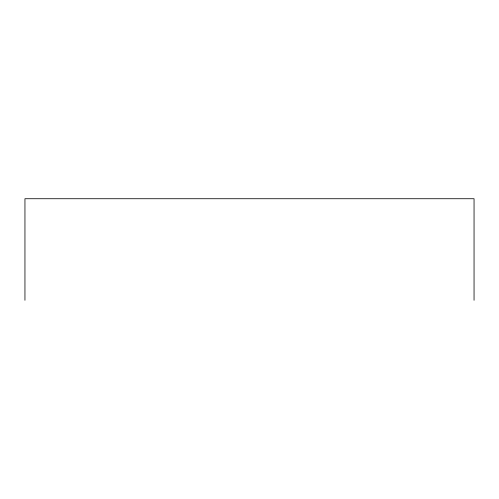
<?xml version="1.0" encoding="UTF-8"?>
<svg xmlns="http://www.w3.org/2000/svg" width="499" height="499" viewBox="0 0 499 499"><rect width="100%" height="100%" fill="white"/><g stroke="black" fill="none" stroke-linecap="round" stroke-linejoin="round"><path stroke-width="0.75" d="M474.05 300.273L474.05 198.727L24.95 198.727L24.95 300.273"/></g></svg>
